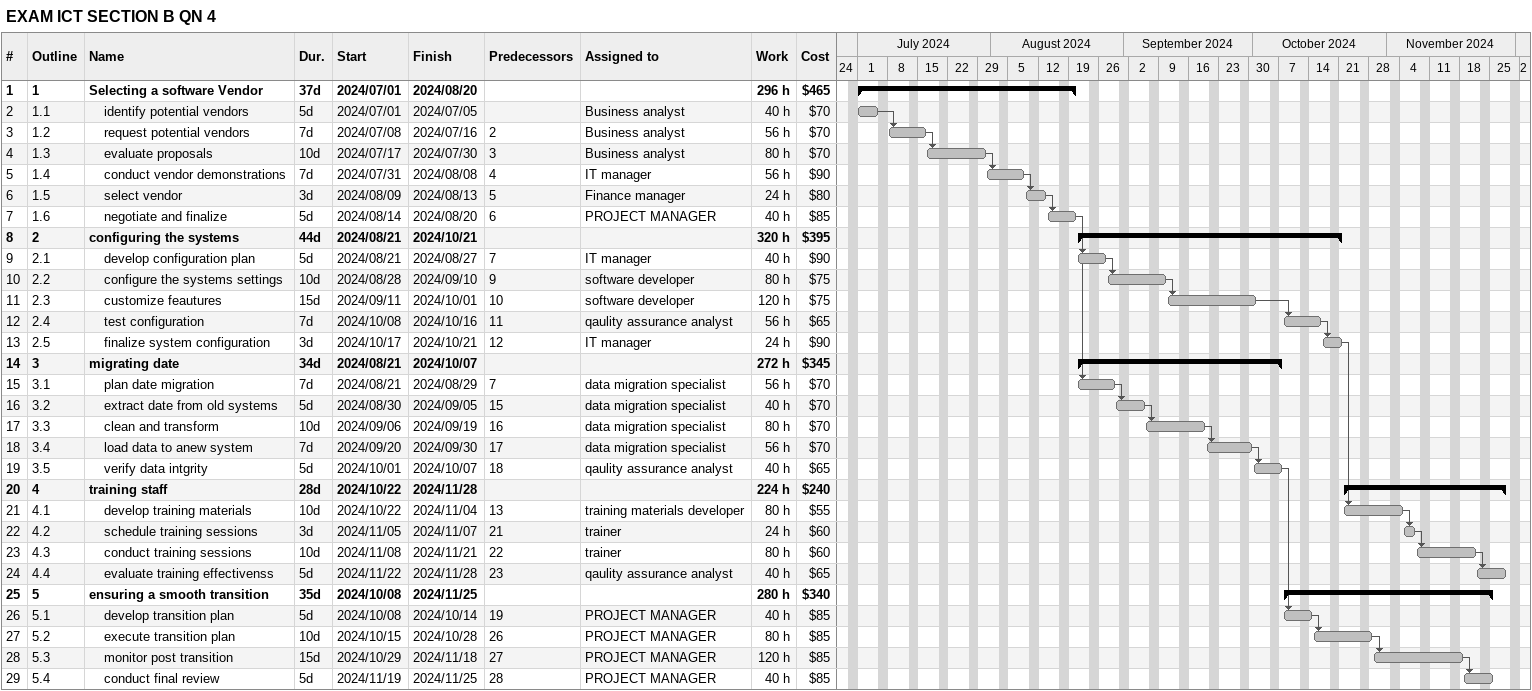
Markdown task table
EXAM ICT SECTION B QN 4

| ID | WBS | Task | Duration | Start | Finish | Predecessors | Resources | Work (h) | Cost ($) |
|---|---|---|---|---|---|---|---|---|---|
| 1 | 1 | **Selecting a software Vendor** | 37d | 2024-07-01 | 2024-08-20 |  |  | 296 | 465 |
| 2 | 1.1 | identify potential vendors | 5d | 2024-07-01 | 2024-07-05 |  | Business analyst | 40 | 70 |
| 3 | 1.2 | request potential vendors | 7d | 2024-07-08 | 2024-07-16 | 2 | Business analyst | 56 | 70 |
| 4 | 1.3 | evaluate proposals | 10d | 2024-07-17 | 2024-07-30 | 3 | Business analyst | 80 | 70 |
| 5 | 1.4 | conduct vendor demonstrations | 7d | 2024-07-31 | 2024-08-08 | 4 | IT manager | 56 | 90 |
| 6 | 1.5 | select vendor | 3d | 2024-08-09 | 2024-08-13 | 5 | Finance manager | 24 | 80 |
| 7 | 1.6 | negotiate and finalize | 5d | 2024-08-14 | 2024-08-20 | 6 | PROJECT MANAGER | 40 | 85 |
| 8 | 2 | **configuring the systems** | 44d | 2024-08-21 | 2024-10-21 |  |  | 320 | 395 |
| 9 | 2.1 | develop configuration plan | 5d | 2024-08-21 | 2024-08-27 | 7 | IT manager | 40 | 90 |
| 10 | 2.2 | configure the systems settings | 10d | 2024-08-28 | 2024-09-10 | 9 | software developer | 80 | 75 |
| 11 | 2.3 | customize feautures | 15d | 2024-09-11 | 2024-10-01 | 10 | software developer | 120 | 75 |
| 12 | 2.4 | test configuration | 7d | 2024-10-08 | 2024-10-16 | 11 | qaulity assurance analyst | 56 | 65 |
| 13 | 2.5 | finalize system configuration | 3d | 2024-10-17 | 2024-10-21 | 12 | IT manager | 24 | 90 |
| 14 | 3 | **migrating date** | 34d | 2024-08-21 | 2024-10-07 |  |  | 272 | 345 |
| 15 | 3.1 | plan date migration | 7d | 2024-08-21 | 2024-08-29 | 7 | data migration specialist | 56 | 70 |
| 16 | 3.2 | extract date from old systems | 5d | 2024-08-30 | 2024-09-05 | 15 | data migration specialist | 40 | 70 |
| 17 | 3.3 | clean and transform | 10d | 2024-09-06 | 2024-09-19 | 16 | data migration specialist | 80 | 70 |
| 18 | 3.4 | load data to anew system | 7d | 2024-09-20 | 2024-09-30 | 17 | data migration specialist | 56 | 70 |
| 19 | 3.5 | verify data intgrity | 5d | 2024-10-01 | 2024-10-07 | 18 | qaulity assurance analyst | 40 | 65 |
| 20 | 4 | **training staff** | 28d | 2024-10-22 | 2024-11-28 |  |  | 224 | 240 |
| 21 | 4.1 | develop training materials | 10d | 2024-10-22 | 2024-11-04 | 13 | training materials developer | 80 | 55 |
| 22 | 4.2 | schedule training sessions | 3d | 2024-11-05 | 2024-11-07 | 21 | trainer | 24 | 60 |
| 23 | 4.3 | conduct training sessions | 10d | 2024-11-08 | 2024-11-21 | 22 | trainer | 80 | 60 |
| 24 | 4.4 | evaluate training effectivenss | 5d | 2024-11-22 | 2024-11-28 | 23 | qaulity assurance analyst | 40 | 65 |
| 25 | 5 | **ensuring a smooth transition** | 35d | 2024-10-08 | 2024-11-25 |  |  | 280 | 340 |
| 26 | 5.1 | develop transition plan | 5d | 2024-10-08 | 2024-10-14 | 19 | PROJECT MANAGER | 40 | 85 |
| 27 | 5.2 | execute transition plan | 10d | 2024-10-15 | 2024-10-28 | 26 | PROJECT MANAGER | 80 | 85 |
| 28 | 5.3 | monitor post transition | 15d | 2024-10-29 | 2024-11-18 | 27 | PROJECT MANAGER | 120 | 85 |
| 29 | 5.4 | conduct final review | 5d | 2024-11-19 | 2024-11-25 | 28 | PROJECT MANAGER | 40 | 85 |
